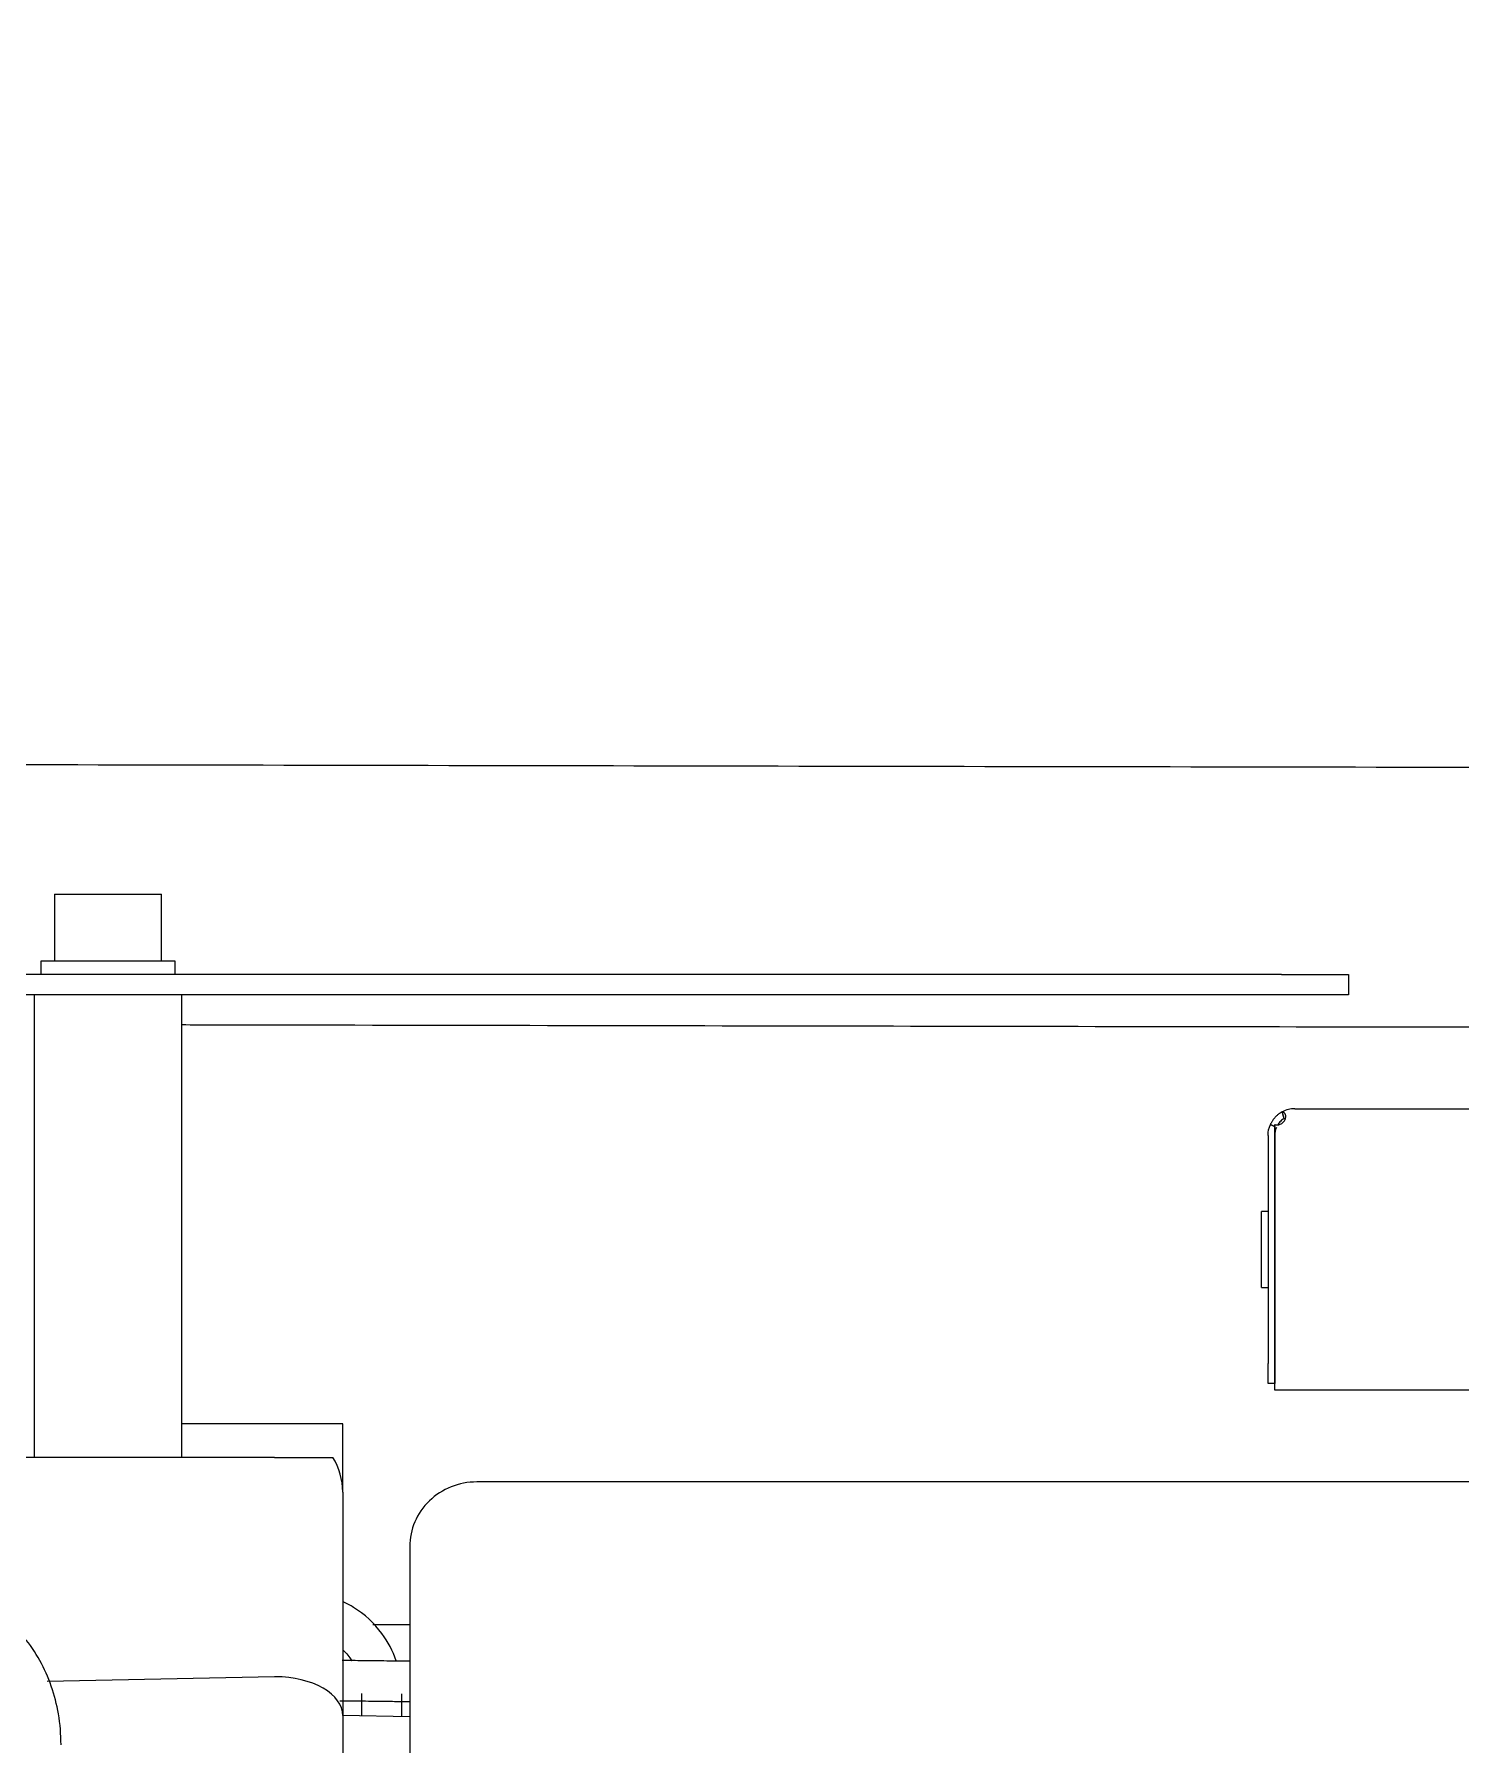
# Model space of a CAD drawing. Header units: millimetres. Extents: x 10462777 to 22643323, y 453826 to 1389191.
# Drawn here: x 11267566.8 to 11267772.9, y 585019.3 to 585266.4 of the extents above; entities that cross this region are included whole.
import ezdxf

# ---------------------------------------------------------------- set-up
doc = ezdxf.new("R2010")
doc.units = ezdxf.units.MM
doc.header["$LTSCALE"] = 200
doc.header["$MEASUREMENT"] = 0
doc.linetypes.add('CENTER', pattern=[2, 1.25, -0.25, 0.25, -0.25])
doc.linetypes.add('PHANTOM', pattern=[2.5, 1.25, -0.25, 0.25, -0.25, 0.25, -0.25])
doc.layers.add('1', color=1, linetype='CENTER')
doc.layers.add('11', color=6, linetype='PHANTOM')
doc.layers.add('LAYOUT', color=8, linetype='CONTINUOUS', lineweight=25)

# ---------------------------------------------------------------- blocks, each defined once
blk = doc.blocks.new('r710ic')
at = {"layer": 'LAYOUT', "color": 3}
blk.add_circle((272041.37, 104232.63), 2050.12, dxfattribs=at)

msp = doc.modelspace()

# ---------------------------------------------------------------- linework, layer by layer
at = {"layer": '1', "color": 252, "linetype": 'Continuous'}
for p, q in [((11267746.97222, 585130.56505), (11267267.61386, 585130.56505)), ((11267746.97222, 585130.56505), (11267756.65623, 585130.56505)), ((11267756.65623, 585130.56505), (11267756.65623, 585127.65985)), ((11267746.97222, 585127.65985), (11267267.61386, 585127.65985)), ((11267566.84969, 585127.65985), (11267566.84969, 585060.84151)), ((11267588.1545, 585060.84151), (11267588.1545, 585127.65985)), ((11267756.65623, 585127.65985), (11267746.97222, 585127.65985)), ((11267748.90903, 585111.19703), (11268428.72635, 585111.19703)), ((11267745.03542, 585107.32343), (11267745.03542, 585074.39781)), ((11267746.00382, 585108.63478), (11267746.00382, 585107.32343)), ((11267746.00578, 585107.32538), (11267746.00382, 585107.32343)), ((11267746.00382, 585107.32343), (11267746.00382, 585074.39781)), ((11267746.00576, 585107.32343), (11267746.00576, 585108.91707)), ((11267746.00576, 585074.39781), (11267746.00576, 585107.32343)), ((11267745.03542, 585071.4926), (11267745.03542, 585074.39781)), ((11267746.00382, 585074.39781), (11267746.00382, 585071.4926)), ((11267746.00576, 585070.5242), (11267746.00576, 585074.39781)), ((11267746.00382, 585071.4926), (11267745.03542, 585071.4926)), ((11267746.00609, 585071.4926), (11267746.00382, 585071.4926)), ((11268431.62961, 585070.5242), (11267746.00576, 585070.5242)), ((11268240.8566, 585057.2886), (11267630.76414, 585057.2886)), ((11267621.08013, 585047.93457), (11267621.08013, 584946.13595)), ((11267621.08471, 585036.63015), (11267615.74897, 585036.63015)), ((11267614.11918, 585026.70804), (11267614.11252, 585023.55158)), ((11267619.92273, 585023.45112), (11267619.92958, 585026.69577))]:
    msp.add_line(p, q, dxfattribs=at)
at = {"layer": '1', "color": 15, "linetype": 'Continuous'}
for p, q in [((11267611.39612, 585065.6822), (11267588.15466, 585065.6822)), ((11267611.39612, 585055.99819), (11267611.39612, 585065.6822)), ((11267601.5431, 585060.8402), (11267501.716, 585060.8402)), ((11267601.5431, 585060.8402), (11267609.99793, 585060.8402)), ((11267611.39612, 585055.8276), (11267611.39612, 585055.99819)), ((11267611.39612, 585055.82768), (11267611.39612, 585023.55233)), ((11267601.5431, 585029.14169), (11267568.70427, 585028.47981)), ((11267611.39612, 585023.60097), (11267621.0808, 585023.43193)), ((11267611.39612, 585023.55233), (11267611.39612, 584856.99392))]:
    msp.add_line(p, q, dxfattribs=at)
at = {"layer": '1', "color": 252, "linetype": 'Continuous'}
msp.add_arc((11267748.90903, 585107.32343), 3.8736, 90, 117.7806902, dxfattribs=at)
at = {"layer": '1', "color": 252, "linetype": 'Continuous', "extrusion": (0, 0, -1)}
msp.add_arc((-11267748.90903, 585107.32343), 3.8736, 0, 24.293457, dxfattribs=at)
at = {"layer": '1', "color": 15, "linetype": 'Continuous'}
msp.add_arc((11267601.71211, 585055.82768), 9.68401, 0, 31.1718966, dxfattribs=at)
at = {"layer": '1', "color": 252, "linetype": 'Continuous'}
for centre, major_axis, ratio, start_param, end_param in [((11267748.90903, 585107.32343), (0, 3.8736), 0.999333333, 0, 0.484864512), ((11267748.90903, 585107.32343), (0, 2.9052), 1, 1.164179102, 1.570796327), ((11267630.76414, 585047.93457), (-9.68401, 0), 0.965925826, 4.71238898, 6.283185307)]:
    msp.add_ellipse(centre, major_axis=major_axis, ratio=ratio, start_param=start_param, end_param=end_param, dxfattribs=at)
at = {"layer": '1', "color": 15, "linetype": 'Continuous'}
for centre, major_axis, ratio, end_param in [((11267601.71211, 585017.96126), (0, 11.18213), 0.866025404, 0.017453293), ((11267601.71211, 585023.55233), (9.68401, 0), 0.577350269, 1.570796327)]:
    msp.add_ellipse(centre, major_axis=major_axis, ratio=ratio, start_param=0, end_param=end_param, dxfattribs=at)
at = {"layer": '1', "color": 252, "linetype": 'Continuous'}
for points, knots in [([(11267747.10358, 585110.75056), (11267747.00864, 585110.70053), (11267746.89764, 585110.63675), (11267746.66771, 585110.48574), (11267746.54642, 585110.39693), (11267746.31099, 585110.20066), (11267746.19344, 585110.09019), (11267745.97888, 585109.86186), (11267745.87864, 585109.74068), (11267745.70438, 585109.5044), (11267745.62807, 585109.38631), (11267745.50294, 585109.17242), (11267745.45239, 585109.07377), (11267745.37915, 585108.92092), (11267745.35602, 585108.86657), (11267745.34501, 585108.84089), (11267745.34772, 585108.84773), (11267745.35705, 585108.86905)], [0, 0, 0, 0, 0.130806155, 0.130806155, 0.26161231, 0.26161231, 0.392418465, 0.392418465, 0.52322462, 0.52322462, 0.654030775, 0.654030775, 0.78483693, 0.78483693, 0.915643085, 0.915643085, 1, 1, 1, 1]), ([(11267746.00576, 585108.91707), (11267746.0795, 585108.88874), (11267746.15537, 585108.86823), (11267746.31192, 585108.8452), (11267746.39267, 585108.84317), (11267746.62803, 585108.86623), (11267746.7804, 585108.92013), (11267747.04994, 585109.07464), (11267747.16505, 585109.17179), (11267747.36085, 585109.38824), (11267747.43878, 585109.50493), (11267747.55364, 585109.74298), (11267747.58928, 585109.86116), (11267747.61384, 585110.09293), (11267747.60155, 585110.20018), (11267747.49515, 585110.49787), (11267747.33628, 585110.65015), (11267747.10479, 585110.75056)], [0, 0, 0, 0, 0.0625, 0.0625, 0.125, 0.125, 0.25, 0.25, 0.375, 0.375, 0.5, 0.5, 0.625, 0.625, 0.75, 0.75, 1, 1, 1, 1]), ([(11267747.35575, 585109.77853), (11267747.28452, 585109.73347), (11267747.20564, 585109.67907), (11267747.04498, 585109.5541), (11267746.96118, 585109.48172), (11267746.80355, 585109.32824), (11267746.7276, 585109.24505), (11267746.59452, 585109.0825), (11267746.53595, 585109.00174), (11267746.46988, 585108.90194), (11267746.45418, 585108.87737), (11267746.4394, 585108.85354)], [0, 0, 0, 0, 0.230548292, 0.230548292, 0.461096583, 0.461096583, 0.691644875, 0.691644875, 0.922193167, 0.922193167, 1, 1, 1, 1]), ([(11267747.35575, 585109.77853), (11267747.31968, 585109.91624), (11267747.28366, 585110.05396), (11267747.22361, 585110.28501), (11267747.19946, 585110.37827), (11267747.1514, 585110.56453), (11267747.12748, 585110.65753), (11267747.10358, 585110.75056)], [0, 0, 0, 0, 0.425488431, 0.425488431, 0.713241963, 0.713241963, 1, 1, 1, 1]), ([(11267747.35679, 585109.77853), (11267747.31443, 585109.94034), (11267747.27215, 585110.10219), (11267747.20912, 585110.34536), (11267747.18814, 585110.42656), (11267747.14636, 585110.58869), (11267747.12556, 585110.66961), (11267747.10479, 585110.75056)], [0, 0, 0, 0, 0.499971524, 0.499971524, 0.750483739, 0.750483739, 1, 1, 1, 1]), ([(11267570.72329, 585019.32375), (11267570.72019, 585020.84286), (11267570.362, 585025.06877), (11267568.04219, 585031.81236), (11267563.23083, 585037.64838), (11267559.33119, 585039.87433), (11267557.40109, 585040.60201)], [0, 0, 0, 0, 0.159948176, 0.458224431, 0.758817167, 1, 1, 1, 1]), ([(11267619.13224, 585031.46356), (11267618.64876, 585032.85545), (11267617.06966, 585035.86809), (11267614.14416, 585038.56785), (11267611.9912, 585039.74286), (11267611.47859, 585039.9868)], [0, 0, 0, 0, 0.379542237, 0.856231534, 1, 1, 1, 1]), ([(11267611.51373, 585032.95816), (11267611.95114, 585032.52159), (11267612.35197, 585032.02938), (11267612.69556, 585031.50073), (11267612.70424, 585031.48729)], [0, 0, 0, 0, 0.97461763, 1, 1, 1, 1]), ([(11267620.98554, 585031.38386), (11267620.19822, 585031.39333), (11267618.19807, 585031.41739), (11267615.0994, 585031.45466), (11267612.7531, 585031.48288), (11267611.58183, 585031.49696), (11267611.33291, 585031.49996)], [0, 0, 0, 0, 0.2139243, 0.554482339, 0.902260651, 1, 1, 1, 1]), ([(11267610.96957, 585025.6935), (11267611.30936, 585025.68942), (11267612.56849, 585025.67427), (11267615.03161, 585025.64465), (11267618.15065, 585025.60713), (11267620.17352, 585025.5828), (11267620.98408, 585025.57305)], [0, 0, 0, 0, 0.131086776, 0.463758597, 0.789523732, 1, 1, 1, 1])]:
    msp.add_open_spline(points, degree=3, knots=knots, dxfattribs=at)
for points, degree in [([(11267747.50267, 585109.65325), (11267747.46306, 585109.70055), (11267747.41383, 585109.74203), (11267747.35679, 585109.77853)], 3), ([(11267745.37843, 585108.91707), (11267746.00382, 585108.63478)], 1)]:
    msp.add_open_spline(points, degree=degree, dxfattribs=at)
at = {"layer": '11', "color": 60, "linetype": 'Continuous'}
for p, q in [((11267569.75489, 585142.18586), (11267569.75489, 585132.50185)), ((11267569.75489, 585142.18586), (11267585.2493, 585142.18586)), ((11267585.2493, 585132.50185), (11267585.2493, 585142.18586)), ((11267567.81809, 585132.50185), (11267567.81809, 585130.56505)), ((11267572.20548, 585132.50185), (11267567.81809, 585132.50185)), ((11267587.1861, 585132.50185), (11267572.20548, 585132.50185)), ((11267587.1861, 585130.56505), (11267587.1861, 585132.50185)), ((11267745.03541, 585096.35145), (11267744.09607, 585096.35145)), ((11267744.09607, 585085.36979), (11267744.09607, 585096.35145)), ((11267744.09607, 585085.36979), (11267745.03541, 585085.36979))]:
    msp.add_line(p, q, dxfattribs=at)
at = {"layer": '11', "color": 27, "linetype": 'Continuous'}
for points, knots in [([(11267799.76583, 585160.43339), (11267786.7378, 585160.4539), (11267742.03612, 585160.52612), (11267665.623, 585160.65988), (11267575.21727, 585160.8327), (11267490.26114, 585161.00475), (11267420.5386, 585161.1507), (11267363.2169, 585161.27178), (11267318.92465, 585161.365), (11267284.54482, 585161.43643), (11267262.07222, 585161.48234), (11267252.25977, 585161.50217), (11267249.31889, 585161.50809)], [0, 0, 0, 0, 0.06965587, 0.238839071, 0.407005804, 0.548444046, 0.688148848, 0.778752813, 0.86189403, 0.938224462, 0.981343635, 1, 1, 1, 1]), ([(11267588.15396, 585123.33185), (11267591.42966, 585123.32547), (11267621.70418, 585123.26665), (11267677.89012, 585123.16112), (11267745.06448, 585123.04419), (11267785.29388, 585122.97902), (11267799.74069, 585122.95627)], [0, 0, 0, 0, 0.046213924, 0.427172458, 0.794135559, 1, 1, 1, 1])]:
    msp.add_open_spline(points, degree=3, knots=knots, dxfattribs=at)

# ---------------------------------------------------------------- block references
at = {"layer": 'LAYOUT', "color": 2, "rotation": 270}
msp.add_blockref('r710ic', (11164900.28186, 858351.4113, 0), dxfattribs=at)

doc.saveas('drawing.dxf')
